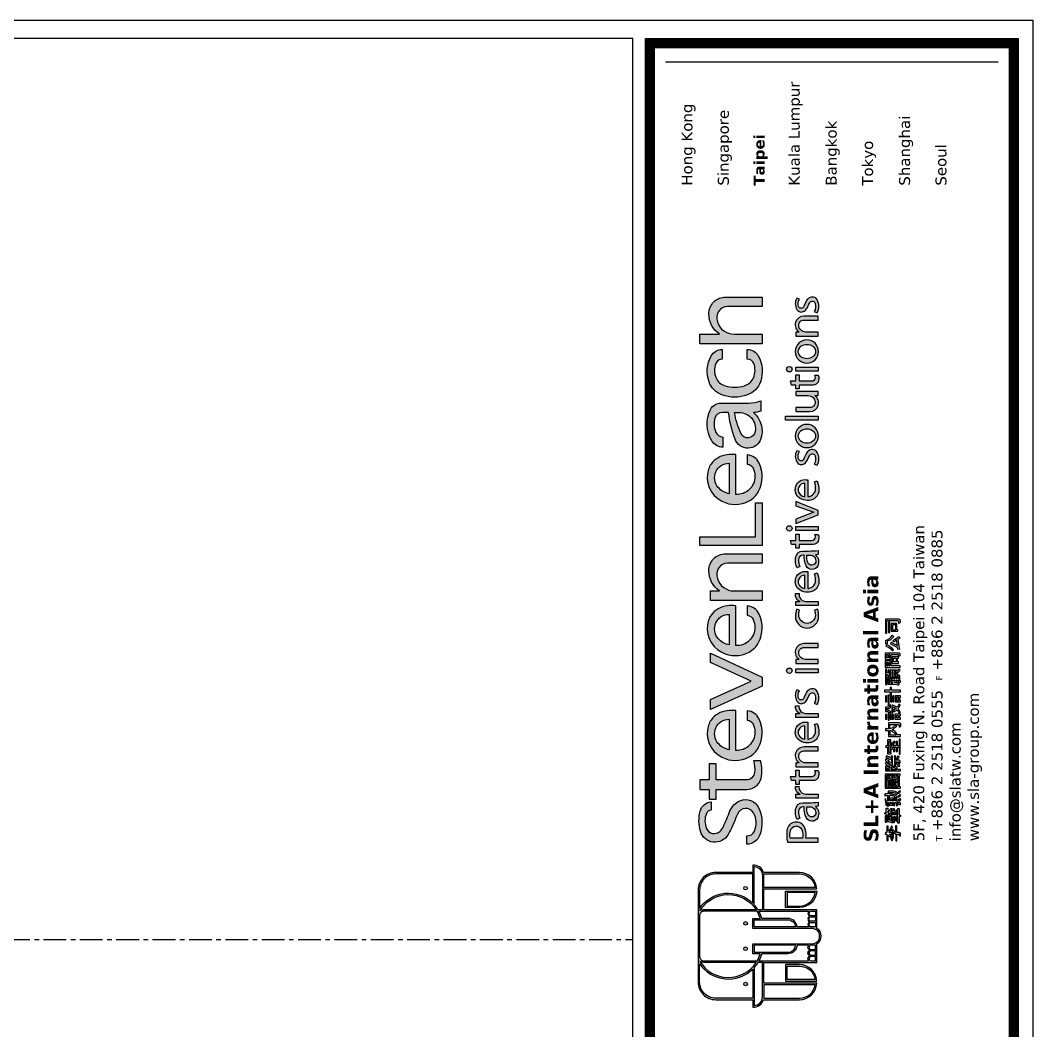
# Model space of a CAD drawing. Header units: millimetres. Extents: x 2201 to 372602, y -460 to 64535.
# Drawn here: x 262761 to 290602, y 28946 to 56740 of the extents above; entities that cross this region are included whole.
import ezdxf
from ezdxf.enums import TextEntityAlignment as Align

# ---------------------------------------------------------------- set-up
doc = ezdxf.new("R2010")
doc.units = ezdxf.units.MM
doc.linetypes.add('CAD TEMPLATE [橫]$0$CENTER', pattern=[2, 1.25, -0.25, 0.25, -0.25])
doc.layers.get('Defpoints').update_dxf_attribs({"color": 9})
doc.layers.add('TI-TXT', color=7, linetype='Continuous')
doc.styles.add('A3X$0$SLA-VERDANA', font='verdana.ttf')
doc.styles.add('A3X$0$SLA-VERDANA-BOLD', font='verdanab.ttf')

# ---------------------------------------------------------------- blocks, each defined once
blk = doc.blocks.new('A3X$0$SLA-Logo-Gray')
h = blk.add_hatch(color=256)
h.paths.add_polyline_path([(-18.59, 14.91), (-12.84, 14.91), (-12.84, 0.34, 0.395631), (-8.33, 5.16), (-8.33, 15.03, 0.351418), (-6.29, 17.98), (-8.33, 17.98), (-8.33, 28.15, 0.414214), (-13.15, 32.98), (-38.5, 32.98, 0.414214), (-43.33, 28.15), (-43.33, 17.98), (-45.36, 17.98, 0.351418), (-43.33, 15.03), (-43.33, 5.16, 0.395631), (-38.81, 0.34), (-38.81, 14.91), (-33.06, 14.91), (-33.06, 0.33), (-27.95, 0.33, 0.550787), (-23.7, 0.33), (-18.59, 0.33)])
h.paths.add_polyline_path([(-18.59, 31.4, 0.12064), (-18.86, 32.49, -0.555178), (-18.59, 17.02)], flags=16)
h.paths.add_polyline_path([(-19, 16.77, -0.058382), (-20.95, 15.93), (-20.95, 17.98), (-23.72, 17.98), (-23.72, 1.68, -1), (-27.93, 1.68), (-27.93, 17.98), (-30.7, 17.98), (-30.7, 15.93, -0.058382), (-32.65, 16.77), (-32.65, 31.4, -0.414214), (-31.48, 32.57), (-20.17, 32.57, -0.414214), (-19, 31.4)], flags=16)
h.paths.add_polyline_path([(-21.84, 19.94, -1), (-22.83, 19.94, -1)], flags=0)
h.paths.add_polyline_path([(-18.21, 32.57), (-13.15, 32.57, -0.414214), (-8.74, 28.15), (-8.74, 17.98), (-16.76, 17.98, 0.469367)], flags=16)
h.paths.add_polyline_path([(-17.19, 17.57), (-6.7, 17.57, -0.389886), (-9.15, 15.32), (-18.59, 15.32), (-18.59, 16.53, 0.045688)], flags=16)
h.paths.add_polyline_path([(-21.36, 17.57), (-21.36, 8.32, -0.389064), (-23.31, 6.19), (-23.31, 17.57)], flags=16)
h.paths.add_polyline_path([(-19, 16.3), (-19, 2.61, 0.405925), (-20.37, 2.41, 0.492929), (-21.94, 2.41, 0.405925), (-23.31, 2.61), (-23.31, 5.78, 0.393098), (-20.95, 8.32), (-20.95, 15.5, 0.055414)], flags=16)
h.paths.add_polyline_path([(-12.14, 19.94, -1), (-13.13, 19.94, -1)], flags=0)
h.paths.add_polyline_path([(-12.43, 14.91), (-8.74, 14.91), (-8.74, 5.16, -0.367104), (-12.43, 0.8)], flags=16)
h.paths.add_polyline_path([(-29.81, 19.94, -1), (-28.82, 19.94, -1)], flags=0)
h.paths.add_polyline_path([(-28.34, 17.57), (-28.34, 6.19, -0.389064), (-30.29, 8.32), (-30.29, 17.57)], flags=16)
h.paths.add_polyline_path([(-30.7, 15.5), (-30.7, 8.32, 0.393098), (-28.34, 5.78), (-28.34, 2.61, 0.405925), (-29.71, 2.41, 0.492929), (-31.28, 2.41, 0.405925), (-32.65, 2.61), (-32.65, 16.3, 0.055414)], flags=16)
h.paths.add_polyline_path([(-33.06, 17.02, -0.555178), (-32.79, 32.49, 0.12064), (-33.06, 31.4)], flags=16)
h.paths.add_polyline_path([(-33.06, 16.53), (-33.06, 15.32), (-42.51, 15.32, -0.389886), (-44.95, 17.57), (-34.46, 17.57, 0.045688)], flags=16)
h.paths.add_polyline_path([(-34.89, 17.98, -0.469367), (-33.44, 32.57), (-38.5, 32.57, 0.414214), (-42.92, 28.15), (-42.92, 17.98)], flags=17)
h.paths.add_polyline_path([(-19, 1.94), (-19, 0.74), (-20.22, 0.74), (-20.22, 1.94, -0.869871)], flags=16)
h.paths.add_polyline_path([(-20.54, 1.94), (-20.54, 0.74), (-21.77, 0.74), (-21.77, 1.94, -0.869871)], flags=16)
h.paths.add_polyline_path([(-22.09, 1.94), (-22.09, 0.74), (-23.31, 0.74), (-23.31, 1.94, -0.869871)], flags=16)
h.paths.add_polyline_path([(-39.51, 19.94, -1), (-38.52, 19.94, -1)], flags=16)
h.paths.add_polyline_path([(-28.34, 1.94), (-28.34, 0.74), (-29.56, 0.74), (-29.56, 1.94, -0.869871)], flags=16)
h.paths.add_polyline_path([(-39.22, 14.91), (-39.22, 0.8, -0.367104), (-42.92, 5.16), (-42.92, 14.91)], flags=16)
h.paths.add_polyline_path([(-29.89, 1.94), (-29.89, 0.74), (-31.11, 0.74), (-31.11, 1.94, -0.869871)], flags=16)
h.paths.add_polyline_path([(-31.43, 1.94), (-31.43, 0.74), (-32.65, 0.74), (-32.65, 1.94, -0.869871)], flags=16)
h.paths.add_polyline_path([(-38.19, 8.96), (-38.19, 0.34, 0.395631), (-33.68, 5.16), (-33.68, 8.96)], flags=17)
h.paths.add_polyline_path([(-34.09, 8.55), (-34.09, 5.16, -0.367104), (-37.78, 0.8), (-37.78, 8.55)], flags=16)
h.paths.add_polyline_path([(-17.97, 8.96), (-17.97, 5.16, 0.395631), (-13.46, 0.34), (-13.46, 8.96)], flags=17)
h.paths.add_polyline_path([(-13.87, 8.55), (-13.87, 0.8, -0.367104), (-17.56, 5.16), (-17.56, 8.55)], flags=16)
h.paths.add_polyline_path([(8.07, 17.75, -0.229317), (3.04, 17.51, -0.317025), (1.75, 19.61), (-0.55, 19.61, 0.319355), (1.98, 16.01, 0.190351), (9.32, 16.27, 0.413492), (11.37, 21.5, 0.196172), (8.58, 24.23, -0.009245), (4.31, 26.05, -0.093781), (3.02, 26.95, -0.52925), (3.78, 30.69, -0.199168), (7.88, 30.71, -0.292278), (8.77, 29.44), (11.07, 29.44, 0.322136), (8.52, 32.44, 0.13096), (2.99, 32.34, 0.667244), (2.11, 24.76, 0.025537), (5.28, 23.19, 0.005213), (7.74, 22.16, -0.619452)])
h.paths.add_polyline_path([(19.23, 17.46, 0.107242), (22.36, 17.79), (22.36, 15.85, -0.134019), (17.55, 15.7, -0.346776), (14.51, 19.56), (14.51, 28.05), (11.82, 28.05), (11.82, 29.99), (14.51, 29.99), (14.51, 32.53), (17.11, 32.53), (17.11, 29.99), (21.59, 29.99), (21.59, 28.05), (17.11, 28.05), (17.11, 19.83, 0.382838)])
h.paths.add_polyline_path([(30.22, 17.38, 0.108442), (32.43, 17.86, 0.267359), (33.57, 19.47), (36.11, 19.47, -0.270603), (33.87, 16.2, -0.234925), (26.09, 16.36, -0.1505), (23.43, 18.99, -0.247172), (23.37, 26.48, -0.366792), (32.22, 30.12, -0.076215), (33.57, 29.44, -0.214666), (36.17, 25.03, -0.049537), (36.19, 22.62), (25.22, 22.62, 0.427931)])
h.paths.add_polyline_path([(25.41, 24.42, -0.164232), (27.15, 27.47, -0.651993), (33.8, 24.42)], flags=16)
h.paths.add_polyline_path([(42.95, 15.36), (45.43, 15.36), (52.03, 29.62), (49.45, 29.62), (44.28, 18.44), (39.26, 29.62), (36.52, 29.62)])
h.paths.add_polyline_path([(59.06, 17.38, 0.108442), (61.27, 17.86, 0.267359), (62.41, 19.47), (64.96, 19.47, -0.270603), (62.72, 16.2, -0.234925), (54.93, 16.36, -0.1505), (52.27, 18.99, -0.247172), (52.22, 26.48, -0.366792), (61.07, 30.12, -0.076215), (62.42, 29.44, -0.214666), (65.01, 25.03, -0.049537), (65.03, 22.62), (54.06, 22.62, 0.427931)])
h.paths.add_polyline_path([(54.25, 24.42, -0.164232), (55.99, 27.47, -0.651993), (62.65, 24.42)], flags=16)
h.paths.add_polyline_path([(66.47, 15.36), (69.09, 15.36), (69.09, 23.08, -0.328872), (72.5, 27.7, -0.225959), (75.47, 27.26, -0.250492), (76.71, 24.95), (76.71, 15.36), (79.33, 15.36), (79.33, 25.43, 0.414214), (74.72, 30.04, 0.242233), (69.09, 27.15), (69.09, 29.62), (66.47, 29.62)])
h.paths.add_polyline_path([(0, 0), (1.11, 0), (1.11, 3.4, 0.154414), (3.96, 3.66, 0.775344), (3.25, 8.56, 0.069353), (0, 8.46)])
h.paths.add_polyline_path([(1.11, 4.3), (1.11, 7.68, -0.104894), (3.2, 7.59, -0.714113), (3.44, 4.52, -0.159046)], flags=16)
h.paths.add_polyline_path([(10.84, 4.16, 0.379938), (9.02, 6.21, 0.141951), (6.24, 5.75), (6.57, 5.04, -0.12628), (8.46, 5.41, -0.39766), (9.73, 4.06), (9.73, 3.86, 0.129087), (6.76, 3.29, 0.625228), (6.74, 0.1, 0.34644), (9.78, 0.75), (9.87, 0), (10.98, 0, -0.026087), (10.84, 2.62)])
h.paths.add_polyline_path([(9.73, 3.14), (9.73, 2.22, -0.474727), (7.83, 0.67, -0.767138), (7.7, 2.85, -0.090565)], flags=16)
h.paths.add_polyline_path([(12.11, 0), (13.22, 0), (13.22, 3.35, -0.274355), (14.23, 5.06, -0.17613), (15.34, 5.22), (15.34, 6.24, 0.361758), (13.22, 4.95), (13.22, 6.15), (12.11, 6.15)])
h.paths.add_polyline_path([(16.93, 6.15), (15.9, 6.15), (15.9, 5.25), (16.93, 5.25), (16.93, 1.29, 0.297017), (17.75, 0.02, 0.200197), (19.67, -0.02), (19.67, 0.87, -0.083229), (19.03, 0.73, -0.424338), (18.04, 1.69), (18.04, 5.25), (19.78, 5.25), (19.78, 6.15), (18.04, 6.15), (18.04, 7.61), (16.93, 7.29)])
h.paths.add_polyline_path([(20.7, 0), (21.82, 0), (21.82, 3.45, -0.414214), (23.71, 5.34, -0.414214), (25.08, 3.97), (25.08, 0), (26.19, 0), (26.19, 3.9, 0.742799), (21.82, 5.22), (21.82, 6.15), (20.7, 6.15)])
h.paths.add_polyline_path([(27.58, 1.48, -0.278469), (28.14, 5.32, -0.22437), (30.16, 6.27, -0.041111), (30.8, 6.22, -0.362505), (33.02, 3.65, -0.024636), (32.97, 2.87), (28.34, 2.87, 0.074867), (28.57, 1.95, 0.250885), (30.06, 0.76, 0.145855), (32.41, 1), (32.68, 0.28, -0.096794), (30.14, -0.22, -0.001107), (30.13, -0.22, -0.30058)])
h.paths.add_polyline_path([(28.35, 3.65, -0.050911), (28.51, 4.27, -0.428909), (30.94, 5.34, -0.328634), (31.96, 3.65)], flags=16)
h.paths.add_polyline_path([(34.28, 0), (35.39, 0), (35.39, 3.35, -0.274355), (36.4, 5.06, -0.17613), (37.51, 5.22), (37.51, 6.24, 0.361758), (35.39, 4.95), (35.39, 6.15), (34.28, 6.15)])
h.paths.add_polyline_path([(40.9, 3.35), (39.9, 3.79, -0.046988), (39.42, 4.06, -0.625816), (39.62, 5.38, -0.21015), (41.65, 5.15), (41.91, 5.89, 0.261067), (38.81, 5.84, 0.43066), (38.33, 3.81, 0.131791), (39.2, 3.04), (40.27, 2.51, -0.038942), (40.7, 2.25, -0.625816), (40.45, 0.78, -0.21015), (38.2, 1.07), (37.9, 0.25, 0.261067), (41.42, 0.25, 0.43066), (41.97, 2.44, 0.148879)])
h.paths.add_polyline_path([(47.71, 6.15), (46.59, 6.15), (46.59, 0), (47.71, 0)])
h.paths.add_polyline_path([(49.14, 0), (50.26, 0), (50.26, 3.45, -0.414214), (52.15, 5.34, -0.414214), (53.52, 3.97), (53.52, 0), (54.63, 0), (54.63, 3.9, 0.742799), (50.26, 5.22), (50.26, 6.15), (49.14, 6.15)])
h.paths.add_polyline_path([(47.89, 7.91, 1), (46.41, 7.91, 1)])
h.paths.add_polyline_path([(62.47, 5.33, -0.074613), (63.81, 5.12), (64.07, 5.92, 0.078886), (62.09, 6.24, 1), (62.09, -0.15, 0.078886), (64.07, 0.16), (63.81, 0.96, -0.074613), (62.47, 0.76, -1)])
h.paths.add_polyline_path([(65.13, 0), (66.24, 0), (66.24, 3.35, -0.274355), (67.26, 5.06, -0.17613), (68.36, 5.22), (68.36, 6.24, 0.361758), (66.24, 4.95), (66.24, 6.15), (65.13, 6.15)])
h.paths.add_polyline_path([(69.02, 1.48, -0.278469), (69.58, 5.32, -0.22437), (71.61, 6.27, -0.041111), (72.24, 6.22, -0.362505), (74.46, 3.65, -0.024636), (74.41, 2.87), (69.78, 2.87, 0.074867), (70.01, 1.95, 0.250885), (71.5, 0.76, 0.145855), (73.85, 1), (74.12, 0.28, -0.096794), (71.58, -0.22, -0.001107), (71.57, -0.22, -0.30058)])
h.paths.add_polyline_path([(69.79, 3.65, -0.050911), (69.95, 4.27, -0.428909), (72.38, 5.34, -0.328634), (73.4, 3.65)], flags=16)
h.paths.add_polyline_path([(80.08, 2.62), (80.08, 4.16, 0.379938), (78.25, 6.21, 0.141951), (75.47, 5.75), (75.81, 5.04, -0.12628), (77.69, 5.41, -0.39766), (78.96, 4.06), (78.96, 3.86, 0.129087), (75.99, 3.29, 0.625228), (75.98, 0.1, 0.34644), (79.01, 0.75), (79.11, 0), (80.21, 0, -0.026087)])
h.paths.add_polyline_path([(78.96, 2.22, -0.474727), (77.06, 0.67, -0.767138), (76.93, 2.85, -0.090565), (78.96, 3.14)], flags=16)
h.paths.add_polyline_path([(81.89, 1.29, 0.297017), (82.72, 0.02, 0.200197), (84.64, -0.02), (84.64, 0.87, -0.083229), (83.99, 0.73, -0.424338), (83.01, 1.69), (83.01, 5.25), (84.74, 5.25), (84.74, 6.15), (83.01, 6.15), (83.01, 7.61), (81.89, 7.29), (81.89, 6.15), (80.87, 6.15), (80.87, 5.25), (81.89, 5.25)])
h.paths.add_polyline_path([(86.86, 6.15), (85.75, 6.15), (85.75, 0), (86.86, 0)])
h.paths.add_polyline_path([(87.05, 7.91, 1), (85.56, 7.91, 1)])
h.paths.add_polyline_path([(90.07, 0), (91.23, 0), (93.74, 6.15), (92.55, 6.15), (90.73, 1.18), (88.87, 6.15), (87.62, 6.15)])
h.paths.add_polyline_path([(94.28, 1.48, -0.278469), (94.84, 5.32, -0.22437), (96.87, 6.27, -0.041111), (97.5, 6.22, -0.362505), (99.72, 3.65, -0.024636), (99.67, 2.87), (95.04, 2.87, 0.074867), (95.27, 1.95, 0.250885), (96.76, 0.76, 0.145855), (99.11, 1), (99.38, 0.28, -0.096794), (96.85, -0.22, -0.001107), (96.83, -0.22, -0.30058)])
h.paths.add_polyline_path([(95.05, 3.65, -0.050911), (95.21, 4.27, -0.428909), (97.64, 5.34, -0.328634), (98.66, 3.65)], flags=16)
h.paths.add_polyline_path([(105.39, 5.38, -0.21015), (107.42, 5.15), (107.67, 5.89, 0.261067), (104.57, 5.84, 0.43066), (104.1, 3.81, 0.131791), (104.97, 3.04), (106.03, 2.51, -0.038942), (106.47, 2.25, -0.625816), (106.22, 0.78, -0.21015), (103.97, 1.07), (103.67, 0.25, 0.261067), (107.18, 0.25, 0.43066), (107.74, 2.44, 0.148879), (106.67, 3.35), (105.67, 3.79, -0.046988), (105.19, 4.06, -0.625816)])
h.paths.add_polyline_path([(111.71, -0.12, 1), (111.71, 6.27, 1)])
h.paths.add_polyline_path([(110.29, 4.72, -0.503457), (113.14, 4.72, -0.330268), (113.14, 1.43, -0.503457), (110.29, 1.43, -0.330268)], flags=16)
h.paths.add_polyline_path([(116.05, 0), (117.16, 0), (117.16, 8.99), (116.05, 8.99)])
h.paths.add_polyline_path([(118.45, 2.25, 0.742799), (122.82, 0.93), (122.82, 0), (123.93, 0), (123.93, 6.15), (122.82, 6.15), (122.82, 2.7, -0.414214), (120.93, 0.81, -0.414214), (119.56, 2.18), (119.56, 6.15), (118.45, 6.15)])
h.paths.add_polyline_path([(126.85, 5.25), (128.58, 5.25), (128.58, 6.15), (126.85, 6.15), (126.85, 7.61), (125.73, 7.29), (125.73, 6.15), (124.71, 6.15), (124.71, 5.25), (125.73, 5.25), (125.73, 1.29, 0.297017), (126.56, 0.02, 0.200197), (128.48, -0.02), (128.48, 0.87, -0.083229), (127.83, 0.73, -0.424338), (126.85, 1.69)])
h.paths.add_polyline_path([(129.52, 0), (130.64, 0), (130.64, 6.15), (129.52, 6.15)])
h.paths.add_polyline_path([(129.34, 7.91, 1), (130.82, 7.91, 1)])
h.paths.add_polyline_path([(134.95, -0.12, 1), (134.95, 6.27, 1)])
h.paths.add_polyline_path([(133.53, 4.72, -0.503457), (136.38, 4.72, -0.330268), (136.38, 1.43, -0.503457), (133.53, 1.43, -0.330268)], flags=16)
h.paths.add_polyline_path([(139.21, 0), (140.32, 0), (140.32, 3.45, -0.414214), (142.21, 5.34, -0.414214), (143.58, 3.97), (143.58, 0), (144.69, 0), (144.69, 3.9, 0.742799), (140.32, 5.22), (140.32, 6.15), (139.21, 6.15)])
h.paths.add_polyline_path([(149.69, 2.44, 0.148879), (148.63, 3.35), (147.62, 3.79, -0.046988), (147.15, 4.06, -0.625816), (147.34, 5.38, -0.21015), (149.38, 5.15), (149.63, 5.89, 0.261067), (146.53, 5.84, 0.43066), (146.06, 3.81, 0.131791), (146.92, 3.04), (147.99, 2.51, -0.038942), (148.42, 2.25, -0.625816), (148.18, 0.78, -0.21015), (145.92, 1.07), (145.63, 0.25, 0.261067), (149.14, 0.25, 0.43066)])
h = blk.add_hatch(color=251)
h.paths.add_polyline_path([(83.96, 32.53), (81.6, 32.53), (81.6, 15.36), (93.37, 15.36), (93.37, 17.22), (83.96, 17.22)])
h.paths.add_polyline_path([(100.63, 17.38, 0.108442), (102.83, 17.86, 0.267359), (103.97, 19.47), (106.52, 19.47, -0.270603), (104.28, 16.2, -0.234925), (96.5, 16.36, -0.1505), (93.84, 18.99, -0.247172), (93.78, 26.48, -0.366792), (102.63, 30.12, -0.076215), (103.98, 29.44, -0.214666), (106.57, 25.03, -0.049537), (106.6, 22.62), (95.62, 22.62, 0.427931)])
h.paths.add_polyline_path([(95.82, 24.42, -0.164232), (97.56, 27.47, -0.651993), (104.21, 24.42)], flags=16)
h.paths.add_polyline_path([(116.61, 28.39, -0.335709), (118.18, 26.32), (118.18, 24.64, 0.053647), (110.85, 22.84, 0.721629), (111.04, 15.71, 0.292658), (118.18, 17.74, 0.08006), (118.57, 15.74), (121.39, 15.74, -0.087948), (120.78, 19.17), (120.78, 26.72, 0.288112), (118.98, 29.59, 0.249746), (110.42, 29.24, 0.252841), (108.6, 26.24), (111.43, 26.24, -0.286179), (112.83, 28.18, -0.166799)])
h.paths.add_polyline_path([(118.18, 22.99), (118.18, 21.69, -0.467525), (112.92, 17.3, -0.741099), (112.46, 21.25, -0.058222)], flags=16)
h.paths.add_polyline_path([(123.01, 26.43, 0.178152), (123.01, 19.43, 0.223326), (126.62, 15.86, 0.21385), (133.75, 16.45, 0.27337), (135.53, 19.47), (132.87, 19.47, -0.310252), (131.65, 17.69, -0.197777), (127.72, 17.79, -0.218679), (125.51, 20.26, -0.149122), (125.51, 25.59, -0.218679), (127.72, 28.07, -0.197777), (131.65, 28.16, -0.310252), (132.87, 26.39), (135.53, 26.39, 0.27337), (133.75, 29.41, 0.21385), (126.62, 29.99, 0.223326)])
h.paths.add_polyline_path([(139.71, 32.53), (137.09, 32.53), (137.09, 15.36), (139.71, 15.36), (139.71, 23.08, -0.328872), (143.11, 27.7, -0.225959), (146.09, 27.26, -0.250492), (147.32, 24.95), (147.32, 15.36), (149.94, 15.36), (149.94, 25.43, 0.414214), (145.33, 30.04, 0.242233), (139.71, 27.15)])
h = blk.add_hatch(color=256)
h.paths.add_polyline_path([(-38.52, 19.94, 1), (-39.51, 19.94, 1)])
h.paths.add_polyline_path([(-28.82, 19.94, 1), (-29.81, 19.94, 1)])
h.paths.add_polyline_path([(-22.83, 19.94, 1), (-21.84, 19.94, 1)])
h.paths.add_polyline_path([(-13.13, 19.94, 1), (-12.14, 19.94, 1)])
at = {"color": 0, "linetype": 'ByBlock'}
for points in [[(-27.95, 0.33, 0.550787), (-23.7, 0.33), (-18.59, 0.33), (-18.59, 14.91), (-12.84, 14.91), (-12.84, 0.34, 0.395631), (-8.33, 5.16), (-8.33, 15.03, 0.351418), (-6.29, 17.98), (-8.33, 17.98), (-8.33, 28.15, 0.414214), (-13.15, 32.98), (-38.5, 32.98, 0.414214), (-43.33, 28.15), (-43.33, 17.98), (-45.36, 17.98, 0.351418), (-43.33, 15.03), (-43.33, 5.16, 0.395631), (-38.81, 0.34), (-38.81, 14.91), (-33.06, 14.91), (-33.06, 0.33)], [(-42.92, 17.98), (-42.92, 28.15, -0.414214), (-38.5, 32.57), (-33.44, 32.57, 0.469367), (-34.89, 17.98)], [(-32.79, 32.49, 0.555178), (-33.06, 17.02), (-33.06, 31.4, -0.12064)], [(-27.93, 17.98), (-27.93, 1.68, 1), (-23.72, 1.68), (-23.72, 17.98), (-20.95, 17.98), (-20.95, 15.93, 0.058382), (-19, 16.77), (-19, 31.4, 0.414214), (-20.17, 32.57), (-31.48, 32.57, 0.414214), (-32.65, 31.4), (-32.65, 16.77, 0.058382), (-30.7, 15.93), (-30.7, 17.98)], [(-18.86, 32.49, -0.555178), (-18.59, 17.02), (-18.59, 31.4, 0.12064)], [(-8.74, 17.98), (-8.74, 28.15, 0.414214), (-13.15, 32.57), (-18.21, 32.57, -0.469367), (-16.76, 17.98)], [(-34.46, 17.57), (-44.95, 17.57, 0.389886), (-42.51, 15.32), (-33.06, 15.32), (-33.06, 16.53, -0.045688)], [(-28.34, 17.57), (-30.29, 17.57), (-30.29, 8.32, 0.389064), (-28.34, 6.19)], [(-23.31, 17.57), (-21.36, 17.57), (-21.36, 8.32, -0.389064), (-23.31, 6.19)], [(-17.19, 17.57), (-6.7, 17.57, -0.389886), (-9.15, 15.32), (-18.59, 15.32), (-18.59, 16.53, 0.045688)], [(-39.22, 14.91), (-42.92, 14.91), (-42.92, 5.16, 0.367104), (-39.22, 0.8)], [(-31.28, 2.41, -0.492929), (-29.71, 2.41, -0.405925), (-28.34, 2.61), (-28.34, 5.78, -0.393098), (-30.7, 8.32), (-30.7, 15.5, -0.055414), (-32.65, 16.3), (-32.65, 2.61, -0.405925)], [(-20.37, 2.41, 0.492929), (-21.94, 2.41, 0.405925), (-23.31, 2.61), (-23.31, 5.78, 0.393098), (-20.95, 8.32), (-20.95, 15.5, 0.055414), (-19, 16.3), (-19, 2.61, 0.405925)], [(-12.43, 14.91), (-8.74, 14.91), (-8.74, 5.16, -0.367104), (-12.43, 0.8)], [(-33.68, 8.96), (-38.19, 8.96), (-38.19, 0.34, 0.395631), (-33.68, 5.16)], [(-34.09, 8.55), (-34.09, 5.16, -0.367104), (-37.78, 0.8), (-37.78, 8.55)], [(-17.97, 8.96), (-13.46, 8.96), (-13.46, 0.34, -0.395631), (-17.97, 5.16)], [(-17.56, 8.55), (-17.56, 5.16, 0.367104), (-13.87, 0.8), (-13.87, 8.55)], [(-31.43, 1.94, 0.869871), (-32.65, 1.94), (-32.65, 0.74), (-31.43, 0.74)], [(-29.89, 1.94, 0.869871), (-31.11, 1.94), (-31.11, 0.74), (-29.89, 0.74)], [(-28.34, 1.94, 0.869871), (-29.56, 1.94), (-29.56, 0.74), (-28.34, 0.74)], [(-23.31, 1.94, -0.869871), (-22.09, 1.94), (-22.09, 0.74), (-23.31, 0.74)], [(-21.77, 1.94, -0.869871), (-20.54, 1.94), (-20.54, 0.74), (-21.77, 0.74)], [(-20.22, 1.94, -0.869871), (-19, 1.94), (-19, 0.74), (-20.22, 0.74)]]:
    blk.add_lwpolyline(points, format="xyb", close=True, dxfattribs=at)
for points in [[(1.98, 16.01, -0.319355), (-0.55, 19.61), (1.75, 19.61, 0.317025), (3.04, 17.51, 0.229317), (8.07, 17.75, 0.619452), (7.74, 22.16, -0.005213), (5.28, 23.19, -0.025537), (2.11, 24.76, -0.667244), (2.99, 32.34, -0.13096), (8.52, 32.44, -0.322136), (11.07, 29.44), (8.77, 29.44, 0.292278), (7.88, 30.71, 0.199168), (3.78, 30.69, 0.52925), (3.02, 26.95, 0.093781), (4.31, 26.05, 0.009245), (8.58, 24.23, -0.196172), (11.37, 21.5, -0.413492), (9.32, 16.27, -0.190351)], [(22.36, 15.85), (22.36, 17.79, -0.107241), (19.23, 17.46, -0.382839), (17.11, 19.83), (17.11, 28.05), (21.59, 28.05), (21.59, 29.99), (17.11, 29.99), (17.11, 32.53), (14.51, 32.53), (14.51, 29.99), (11.82, 29.99), (11.82, 28.05), (14.51, 28.05), (14.51, 19.56, 0.346776), (17.55, 15.7, 0.134019)], [(30.22, 17.38, -0.427931), (25.22, 22.62), (36.19, 22.62, 0.049537), (36.17, 25.03, 0.214666), (33.57, 29.44, 0.076215), (32.22, 30.12, 0.366792), (23.37, 26.48, 0.247172), (23.43, 18.99, 0.1505), (26.09, 16.36, 0.234925), (33.87, 16.2, 0.270603), (36.11, 19.47), (33.57, 19.47, -0.267359), (32.43, 17.86, -0.108441)], [(25.41, 24.42, -0.164232), (27.15, 27.47, -0.651993), (33.8, 24.42)], [(52.27, 18.99, 0.1505), (54.93, 16.36, 0.234925), (62.72, 16.2, 0.270603), (64.96, 19.47), (62.41, 19.47, -0.267359), (61.27, 17.86, -0.108441), (59.06, 17.38, -0.427931), (54.06, 22.62), (65.03, 22.62, 0.049537), (65.01, 25.03, 0.214666), (62.42, 29.44, 0.076215), (61.07, 30.12, 0.366792), (52.22, 26.48, 0.247172)], [(54.25, 24.42, -0.164232), (55.99, 27.47, -0.651993), (62.65, 24.42)], [(66.47, 15.36), (66.47, 29.62), (69.09, 29.62), (69.09, 27.15, -0.242233), (74.72, 30.04, -0.414214), (79.33, 25.43), (79.33, 15.36), (76.71, 15.36), (76.71, 24.95, 0.250489), (75.47, 27.26, 0.225961), (72.5, 27.7, 0.328872), (69.09, 23.08), (69.09, 15.36)], [(1.11, 0), (1.11, 3.4, 0.154414), (3.96, 3.66, 0.775344), (3.25, 8.56, 0.069353), (0, 8.46), (0, 0)], [(1.11, 7.68, -0.104894), (3.2, 7.59, -0.714113), (3.44, 4.52, -0.159046), (1.11, 4.3)], [(9.02, 6.21, -0.37994), (10.84, 4.16), (10.84, 2.62, 0.026087), (10.98, 0), (9.87, 0), (9.78, 0.75, -0.34644), (6.74, 0.1, -0.625228), (6.76, 3.29, -0.129087), (9.73, 3.86), (9.73, 4.06, 0.39766), (8.46, 5.41, 0.12628), (6.57, 5.04), (6.24, 5.75, -0.141951)], [(13.22, 3.35), (13.22, 0), (12.11, 0), (12.11, 6.15), (13.22, 6.15), (13.22, 4.95, -0.361758), (15.34, 6.24), (15.34, 5.22, 0.176129), (14.23, 5.06, 0.274355)], [(16.93, 6.15), (16.93, 7.29), (18.04, 7.61), (18.04, 6.15), (19.78, 6.15), (19.78, 5.25), (18.04, 5.25), (18.04, 1.69, 0.424338), (19.03, 0.73, 0.083229), (19.67, 0.87), (19.67, -0.02, -0.200197), (17.75, 0.02, -0.297017), (16.93, 1.29), (16.93, 5.25), (15.9, 5.25), (15.9, 6.15)], [(26.19, 0), (26.19, 3.9, 0.742799), (21.82, 5.22), (21.82, 6.15), (20.7, 6.15), (20.7, 0), (21.82, 0), (21.82, 3.45, -0.414214), (23.71, 5.34, -0.414214), (25.08, 3.97), (25.08, 0)], [(28.57, 1.95, 0.250885), (30.06, 0.76, 0.145855), (32.41, 1), (32.68, 0.28, -0.096794), (30.14, -0.22, -0.001107), (30.13, -0.22, -0.30058), (27.58, 1.48, -0.278469), (28.14, 5.32, -0.22437), (30.16, 6.27, -0.041111), (30.8, 6.22, -0.362505), (33.02, 3.65, -0.024636), (32.97, 2.87), (28.34, 2.87, 0.074867)], [(35.39, 3.35), (35.39, 0), (34.28, 0), (34.28, 6.15), (35.39, 6.15), (35.39, 4.95, -0.361758), (37.51, 6.24), (37.51, 5.22, 0.176129), (36.4, 5.06, 0.274355)], [(41.42, 0.25, 0.43066), (41.97, 2.44, 0.148879), (40.9, 3.35), (39.9, 3.79, -0.046988), (39.42, 4.06, -0.625816), (39.62, 5.38, -0.21015), (41.65, 5.15), (41.91, 5.89, 0.261067), (38.81, 5.84, 0.43066), (38.33, 3.81, 0.131791), (39.2, 3.04), (40.27, 2.51, -0.038942), (40.7, 2.25, -0.625816), (40.45, 0.78, -0.21015), (38.2, 1.07), (37.9, 0.25, 0.261067)], [(54.63, 0), (54.63, 3.9, 0.742799), (50.26, 5.22), (50.26, 6.15), (49.14, 6.15), (49.14, 0), (50.26, 0), (50.26, 3.45, -0.414214), (52.15, 5.34, -0.414214), (53.52, 3.97), (53.52, 0)], [(62.09, -0.15, 0.078886), (64.07, 0.16), (63.81, 0.96, -0.074613), (62.47, 0.76, -1), (62.47, 5.33, -0.074613), (63.81, 5.12), (64.07, 5.92, 0.078886), (62.09, 6.24, 1)], [(66.24, 3.35), (66.24, 0), (65.13, 0), (65.13, 6.15), (66.24, 6.15), (66.24, 4.95, -0.361758), (68.36, 6.24), (68.36, 5.22, 0.176129), (67.26, 5.06, 0.274355)], [(70.01, 1.95, 0.250885), (71.5, 0.76, 0.145855), (73.85, 1), (74.12, 0.28, -0.096794), (71.58, -0.22, -0.001107), (71.57, -0.22, -0.30058), (69.02, 1.48, -0.278469), (69.58, 5.32, -0.22437), (71.61, 6.27, -0.041111), (72.24, 6.22, -0.362505), (74.46, 3.65, -0.024636), (74.41, 2.87), (69.78, 2.87, 0.074867)], [(78.25, 6.21, -0.37994), (80.08, 4.16), (80.08, 2.62, 0.026087), (80.21, 0), (79.11, 0), (79.01, 0.75, -0.34644), (75.98, 0.1, -0.625228), (75.99, 3.29, -0.129087), (78.96, 3.86), (78.96, 4.06, 0.39766), (77.69, 5.41, 0.12628), (75.81, 5.04), (75.47, 5.75, -0.141951)], [(81.89, 6.15), (81.89, 7.29), (83.01, 7.61), (83.01, 6.15), (84.74, 6.15), (84.74, 5.25), (83.01, 5.25), (83.01, 1.69, 0.424338), (83.99, 0.73, 0.083229), (84.64, 0.87), (84.64, -0.02, -0.200197), (82.72, 0.02, -0.297017), (81.89, 1.29), (81.89, 5.25), (80.87, 5.25), (80.87, 6.15)], [(95.27, 1.95, 0.250885), (96.76, 0.76, 0.145855), (99.11, 1), (99.38, 0.28, -0.096794), (96.85, -0.22, -0.001107), (96.83, -0.22, -0.30058), (94.28, 1.48, -0.278469), (94.84, 5.32, -0.22437), (96.87, 6.27, -0.041111), (97.5, 6.22, -0.362505), (99.72, 3.65, -0.024636), (99.67, 2.87), (95.04, 2.87, 0.074867)], [(107.18, 0.25, 0.43066), (107.74, 2.44, 0.148879), (106.67, 3.35), (105.67, 3.79, -0.046988), (105.19, 4.06, -0.625816), (105.39, 5.38, -0.21015), (107.42, 5.15), (107.67, 5.89, 0.261067), (104.57, 5.84, 0.43066), (104.1, 3.81, 0.131791), (104.97, 3.04), (106.03, 2.51, -0.038942), (106.47, 2.25, -0.625816), (106.22, 0.78, -0.21015), (103.97, 1.07), (103.67, 0.25, 0.261067)], [(111.71, 6.27, 1), (111.71, -0.12, 1)], [(118.45, 6.15), (118.45, 2.25, 0.742799), (122.82, 0.93), (122.82, 0), (123.93, 0), (123.93, 6.15), (122.82, 6.15), (122.82, 2.7, -0.414214), (120.93, 0.81, -0.414214), (119.56, 2.18), (119.56, 6.15)], [(125.73, 6.15), (125.73, 7.29), (126.85, 7.61), (126.85, 6.15), (128.58, 6.15), (128.58, 5.25), (126.85, 5.25), (126.85, 1.69, 0.424338), (127.83, 0.73, 0.083229), (128.48, 0.87), (128.48, -0.02, -0.200197), (126.56, 0.02, -0.297017), (125.73, 1.29), (125.73, 5.25), (124.71, 5.25), (124.71, 6.15)], [(134.95, 6.27, 1), (134.95, -0.12, 1)], [(144.69, 0), (144.69, 3.9, 0.742799), (140.32, 5.22), (140.32, 6.15), (139.21, 6.15), (139.21, 0), (140.32, 0), (140.32, 3.45, -0.414214), (142.21, 5.34, -0.414214), (143.58, 3.97), (143.58, 0)], [(149.14, 0.25, 0.43066), (149.69, 2.44, 0.148879), (148.63, 3.35), (147.62, 3.79, -0.046988), (147.15, 4.06, -0.625816), (147.34, 5.38, -0.21015), (149.38, 5.15), (149.63, 5.89, 0.261067), (146.53, 5.84, 0.43066), (146.06, 3.81, 0.131791), (146.92, 3.04), (147.99, 2.51, -0.038942), (148.42, 2.25, -0.625816), (148.18, 0.78, -0.21015), (145.92, 1.07), (145.63, 0.25, 0.261067)], [(9.73, 2.22, -0.474727), (7.83, 0.67, -0.767138), (7.7, 2.85, -0.090565), (9.73, 3.14)], [(28.51, 4.27, 0.050911), (28.35, 3.65), (31.96, 3.65, 0.328634), (30.94, 5.34, 0.428909)], [(69.95, 4.27, 0.050911), (69.79, 3.65), (73.4, 3.65, 0.328634), (72.38, 5.34, 0.428909)], [(78.96, 2.22, -0.474727), (77.06, 0.67, -0.767138), (76.93, 2.85, -0.090565), (78.96, 3.14)], [(95.21, 4.27, 0.050911), (95.05, 3.65), (98.66, 3.65, 0.328634), (97.64, 5.34, 0.428909)], [(113.14, 1.43, -0.503457), (110.29, 1.43, -0.330268), (110.29, 4.72, -0.503457), (113.14, 4.72, -0.330268)], [(136.38, 1.43, -0.503457), (133.53, 1.43, -0.330268), (133.53, 4.72, -0.503457), (136.38, 4.72, -0.330268)]]:
    blk.add_lwpolyline(points, format="xyb", close=True)
at = {"color": 251}
blk.add_lwpolyline([(81.6, 15.36), (81.6, 32.53), (83.96, 32.53), (83.96, 17.22), (93.37, 17.22), (93.37, 15.36)], close=True, dxfattribs=at)
for points in [[(137.09, 15.36), (137.09, 32.53), (139.71, 32.53), (139.71, 27.15, -0.242233), (145.33, 30.04, -0.414214), (149.94, 25.43), (149.94, 15.36), (147.32, 15.36), (147.32, 24.95, 0.250489), (146.09, 27.26, 0.225961), (143.11, 27.7, 0.328872), (139.71, 23.08), (139.71, 15.36)], [(93.84, 18.99, 0.1505), (96.5, 16.36, 0.234925), (104.28, 16.2, 0.270603), (106.52, 19.47), (103.97, 19.47, -0.267359), (102.83, 17.86, -0.108441), (100.63, 17.38, -0.427931), (95.62, 22.62), (106.6, 22.62, 0.049537), (106.57, 25.03, 0.214666), (103.98, 29.44, 0.076215), (102.63, 30.12, 0.366792), (93.78, 26.48, 0.247172)], [(95.82, 24.42, -0.164232), (97.56, 27.47, -0.651993), (104.21, 24.42)], [(110.85, 22.84, -0.053647), (118.18, 24.64), (118.18, 26.32, 0.335709), (116.61, 28.39, 0.166799), (112.83, 28.18, 0.286179), (111.43, 26.24), (108.6, 26.24, -0.252841), (110.42, 29.24, -0.249746), (118.98, 29.59, -0.288112), (120.78, 26.72), (120.78, 19.17, 0.087948), (121.39, 15.74), (118.57, 15.74, -0.08006), (118.18, 17.74, -0.292658), (111.04, 15.71, -0.721629)], [(123.01, 26.43, -0.223326), (126.62, 29.99, -0.21385), (133.75, 29.41, -0.27337), (135.53, 26.39), (132.87, 26.39, 0.310252), (131.65, 28.16, 0.197777), (127.72, 28.07, 0.218679), (125.51, 25.59, 0.149122), (125.51, 20.26, 0.218679), (127.72, 17.79, 0.197777), (131.65, 17.69, 0.310252), (132.87, 19.47), (135.53, 19.47, -0.27337), (133.75, 16.45, -0.21385), (126.62, 15.86, -0.223326), (123.01, 19.43, -0.178152)], [(112.46, 21.25, -0.058222), (118.18, 22.99), (118.18, 21.69, -0.467525), (112.92, 17.3, -0.741099)]]:
    blk.add_lwpolyline(points, format="xyb", close=True, dxfattribs=at)
for points in [[(36.52, 29.62), (39.26, 29.62), (44.28, 18.44), (49.45, 29.62), (52.03, 29.62), (45.43, 15.36), (42.95, 15.36)], [(117.16, 8.99), (117.16, 0), (116.05, 0), (116.05, 8.99)], [(47.71, 6.15), (47.71, 0), (46.59, 0), (46.59, 6.15)], [(86.86, 6.15), (86.86, 0), (85.75, 0), (85.75, 6.15)], [(90.07, 0), (91.23, 0), (93.74, 6.15), (92.55, 6.15), (90.73, 1.18), (88.87, 6.15), (87.62, 6.15)], [(130.64, 6.15), (130.64, 0), (129.52, 0), (129.52, 6.15)]]:
    blk.add_lwpolyline(points, close=True)
at = {"color": 0, "linetype": 'ByBlock'}
for centre in [(-39.01, 19.94), (-29.32, 19.94), (-22.34, 19.94), (-12.64, 19.94)]:
    blk.add_circle(centre, 0.493, dxfattribs=at)
for centre in [(47.15, 7.91), (86.31, 7.91), (130.08, 7.91)]:
    blk.add_circle(centre, 0.743)
blk = doc.blocks.new('CAD TEMPLATE [橫]$0$圖框BLOCK')
for p, q in [((162100, -2300), (143800, -2300)), ((156067, -42730), (156126, -42730)), ((156067, -42936), (156067, -42730)), ((156111, -42788), (156111, -42936)), ((156319, -42788), (156111, -42788)), ((156176, -42641), (156126, -42639)), ((156126, -42730), (156126, -42639)), ((156225, -42646), (156176, -42641)), ((156225, -42646), (156275, -42655)), ((156317, -42667), (156275, -42655)), ((156359, -42684), (156317, -42667)), ((156319, -42936), (156319, -42788)), ((156398, -42704), (156359, -42684)), ((156364, -42774), (156364, -42936)), ((156423, -42774), (156364, -42774)), ((156433, -42730), (156398, -42704)), ((156423, -42936), (156423, -42774)), ((156433, -42730), (156468, -42759)), ((156490, -42781), (156452, -42774)), ((156452, -42774), (156468, -42936)), ((156468, -42759), (156490, -42781)), ((156111, -42936), (156067, -42936)), ((156364, -42936), (156319, -42936)), ((156468, -42936), (156423, -42936))]:
    blk.add_line(p, q)
at = {"color": 8, "linetype": 'CAD TEMPLATE [橫]$0$CENTER', "ltscale": 1000}
blk.add_line((1600, -50563), (142000, -50563), dxfattribs=at)
for points in [[(142000, -1000), (1600, -1000), (1600, -113400), (142000, -113400)], [(142700, -113400), (142700, -1000), (163200, -1000), (163200, -113400)], [(143200, -112900), (143200, -1500), (162700, -1500), (162700, -112900)], [(155903, -33711), (155978, -33711), (155978, -33027), (156497, -33027), (156557, -33027), (156573, -33029), (156588, -33034), (156601, -33043), (156611, -33055), (156616, -33072), (156616, -33087), (156616, -33162), (156631, -33177), (156653, -33158), (156678, -33143), (156705, -33131), (156720, -33117), (156720, -33027), (156713, -33006), (156701, -32987), (156686, -32970), (156667, -32956), (156647, -32946), (156624, -32940), (156601, -32938), (155903, -32938)], [(156140, -33117), (156067, -33117), (156067, -33681), (156096, -33681), (156140, -33681)], [(156364, -33607), (156587, -33607), (156587, -33532), (156527, -33532), (156527, -33414), (156527, -33191), (156438, -33191), (156215, -33191), (156215, -33384), (156215, -33607)], [(156334, -33532), (156468, -33532), (156468, -33488), (156468, -33266), (156290, -33266), (156290, -33310), (156290, -33532)], [(156315, -33881), (156334, -33904), (156334, -33920), (156248, -34011), (156155, -34097), (156100, -34119), (156045, -34144), (155992, -34172), (155992, -34305), (155918, -34305), (155918, -34097), (155984, -34077), (156049, -34052), (156111, -34024), (156157, -33979), (156200, -33932), (156239, -33883), (156275, -33831), (156290, -33831), (156300, -33857)], [(156691, -33979), (156691, -33993), (156661, -34007), (156631, -34024), (156609, -34029), (156587, -34038), (156661, -34558), (156677, -34563), (156691, -34573), (156691, -34587), (156677, -34597), (156661, -34602), (156572, -34618), (156557, -34498), (156334, -34387), (156200, -34321), (156186, -34305), (156215, -34232), (156230, -34217), (156244, -34217), (156260, -34246), (156483, -34357), (156557, -34394), (156512, -34082), (156475, -34107), (156440, -34137), (156408, -34167), (156379, -34201), (156364, -34201), (156319, -34142), (156319, -34128), (156367, -34082), (156418, -34039), (156471, -34001), (156527, -33965), (156586, -33932), (156645, -33904), (156661, -33904)], [(156334, -34618), (156313, -34590), (156287, -34564), (156260, -34543), (156209, -34500), (156154, -34460), (156097, -34425), (156039, -34393), (155978, -34365), (155947, -34365), (155918, -34439), (156082, -34514), (156135, -34549), (156186, -34587), (156239, -34638), (156290, -34691), (156334, -34633)], [(156215, -35167), (156215, -35108), (156215, -34885), (156364, -34885), (156587, -34885), (156616, -34915), (156601, -34988), (156616, -34988), (156631, -34988), (156691, -34959), (156705, -34944), (156705, -34855), (156696, -34839), (156683, -34825), (156668, -34816), (156649, -34811), (156631, -34811), (155889, -34811), (155889, -34944), (155889, -35167), (155992, -35167)], [(156022, -34885), (156022, -35078), (155963, -35078), (155963, -34885)], [(156082, -35078), (156140, -35078), (156140, -34885), (156082, -34885)], [(156393, -35389), (156616, -35389), (156616, -35301), (156557, -35301), (156557, -35092), (156616, -35092), (156616, -35019), (156497, -35019), (156275, -35019), (156275, -35167), (156275, -35389)], [(155889, -35241), (155889, -35375), (155889, -35598), (156705, -35598), (156705, -35509), (156215, -35509), (156215, -35464), (156215, -35241), (156111, -35241)], [(156022, -35509), (156022, -35331), (155963, -35331), (155963, -35509)], [(156140, -35509), (156140, -35331), (156082, -35331), (156082, -35509)], [(156483, -35301), (156348, -35301), (156348, -35092), (156483, -35092)], [(156541, -35850), (156572, -35881), (156609, -35855), (156644, -35826), (156676, -35796), (156705, -35761), (156645, -35702), (156625, -35733), (156601, -35761), (156573, -35785), (156541, -35806), (156541, -35746), (156051, -35746), (156051, -35910), (155978, -35895), (155978, -35717), (155903, -35717), (155903, -35925), (155903, -36147), (155978, -36147), (155978, -35985), (155998, -35986), (156017, -35991), (156036, -36001), (156051, -36014), (156051, -36118), (156541, -36118), (156541, -36043), (156557, -36043), (156587, -36065), (156616, -36089), (156661, -36147), (156705, -36089), (156680, -36058), (156650, -36030), (156620, -36006), (156587, -35985), (156587, -35969), (156572, -35969), (156557, -35969), (156541, -35999), (156541, -35836)], [(155903, -36548), (155978, -36548), (155978, -36386), (155978, -36162), (155903, -36162), (155903, -36326)], [(156527, -36207), (156468, -36207), (156468, -36162), (156408, -36162), (156408, -36207), (156348, -36207), (156348, -36147), (156290, -36147), (156290, -36222), (156244, -36207), (156244, -36193), (156230, -36193), (156215, -36193), (156200, -36237), (156186, -36237), (156186, -36178), (156022, -36178), (156022, -36296), (156022, -36519), (156171, -36519), (156235, -36513), (156299, -36513), (156364, -36519), (156512, -36548), (156572, -36555), (156631, -36563), (156645, -36548), (156645, -36519), (156645, -36490), (156595, -36480), (156541, -36475), (156393, -36445), (156423, -36415), (156497, -36415), (156720, -36415), (156720, -36341), (156691, -36341), (156691, -36162), (156631, -36162), (156631, -36207), (156587, -36207), (156587, -36162), (156527, -36162)], [(156126, -36043), (156186, -36043), (156186, -35821), (156126, -35821)], [(156260, -36043), (156319, -36043), (156319, -35821), (156260, -35821)], [(156393, -36043), (156468, -36043), (156468, -35821), (156393, -35821)], [(156155, -37128), (156230, -37128), (156230, -36949), (156720, -36949), (156720, -36860), (156230, -36860), (156230, -36697), (156155, -36697), (156155, -36860), (156140, -36860), (155918, -36860), (155912, -36852), (155903, -36846), (155889, -36846), (155865, -36850), (155843, -36860), (155843, -36949), (155933, -36949), (156155, -36949)], [(156126, -36459), (156126, -36251), (156082, -36251), (156082, -36459)], [(156186, -36266), (156213, -36268), (156239, -36274), (156266, -36283), (156290, -36296), (156290, -36355), (156244, -36341), (156215, -36341), (156200, -36371), (156186, -36355)], [(156275, -36430), (156238, -36414), (156200, -36400), (156186, -36400), (156186, -36445), (156304, -36445), (156290, -36437)], [(156408, -36296), (156348, -36296), (156348, -36341), (156408, -36341)], [(156468, -36341), (156527, -36341), (156527, -36296), (156468, -36296)], [(156631, -36296), (156587, -36296), (156587, -36341), (156631, -36341)], [(155963, -37485), (155963, -37396), (155963, -37173), (155903, -37173), (155903, -37262), (155903, -37485)], [(156096, -37529), (156096, -37350), (156096, -37128), (156037, -37128), (156037, -37306), (156037, -37529)], [(156244, -37485), (156244, -37396), (156244, -37173), (156171, -37173), (156171, -37262), (156171, -37485)], [(156304, -37485), (156364, -37485), (156364, -37396), (156364, -37173), (156304, -37173), (156304, -37262)], [(156512, -37500), (156735, -37500), (156735, -37425), (156691, -37425), (156691, -37232), (156735, -37232), (156735, -37157), (156661, -37157), (156438, -37157), (156438, -37277), (156438, -37500)], [(156616, -37425), (156616, -37232), (156512, -37232), (156512, -37425)], [(155978, -38019), (156013, -38026), (156048, -38035), (156082, -38050), (156105, -38065), (156125, -38085), (156140, -38108), (156140, -38123), (156200, -38079), (156200, -38064), (156200, -38050), (156186, -38035), (156154, -38008), (156120, -37985), (156083, -37967), (156044, -37955), (156003, -37947), (155963, -37946), (155963, -37856), (156111, -37856), (156131, -37847), (156148, -37834), (156162, -37816), (156171, -37797), (156171, -37678), (156171, -37661), (156166, -37646), (156155, -37633), (156128, -37619), (156097, -37609), (156067, -37603), (156051, -37603), (156037, -37678), (156082, -37678), (156111, -37722), (156082, -37782), (155903, -37782), (155903, -37797), (155903, -38019)], [(156631, -38108), (156631, -38123), (156691, -38094), (156705, -38079), (156705, -38064), (156601, -37871), (156639, -37809), (156675, -37744), (156705, -37678), (156705, -37663), (156673, -37644), (156645, -37618), (156631, -37618), (156631, -37633), (156615, -37680), (156595, -37726), (156570, -37771), (156541, -37811), (156498, -37781), (156452, -37753), (156304, -37678), (156275, -37678), (156244, -37693), (156244, -37707), (156244, -37871), (156244, -38094), (156304, -38094), (156304, -37990), (156304, -37767), (156357, -37795), (156408, -37826), (156447, -37847), (156483, -37871), (156436, -37905), (156386, -37936), (156334, -37960), (156364, -38035), (156412, -38014), (156458, -37990), (156501, -37962), (156541, -37930), (156570, -37971), (156595, -38015), (156615, -38061)], [(155978, -38406), (155978, -38183), (155903, -38183), (155903, -38227), (155903, -38451), (155978, -38451)], [(156051, -38495), (156111, -38495), (156111, -38361), (156111, -38139), (156051, -38139), (156051, -38272)], [(156230, -38406), (156230, -38183), (156155, -38183), (156155, -38227), (156155, -38451), (156230, -38451)], [(156275, -38451), (156348, -38451), (156348, -38406), (156348, -38183), (156275, -38183), (156275, -38227)], [(156497, -38451), (156720, -38451), (156720, -38376), (156676, -38376), (156676, -38243), (156720, -38243), (156720, -38168), (156645, -38168), (156423, -38168), (156423, -38227), (156423, -38451)], [(156601, -38243), (156601, -38376), (156497, -38376), (156497, -38243)], [(156468, -38748), (156616, -38748), (156661, -38792), (156645, -38881), (156661, -38896), (156735, -38852), (156749, -38837), (156749, -38733), (156746, -38715), (156738, -38698), (156727, -38684), (156713, -38672), (156696, -38664), (156680, -38659), (156661, -38658), (156067, -38658), (156067, -38762), (156067, -38985), (155947, -38985), (155933, -38970), (155918, -38970), (155909, -38976), (155903, -38985), (155903, -39074), (156067, -39074), (156067, -39178), (156067, -39402), (156735, -39402), (156735, -39311), (156720, -39311), (156497, -39311), (156496, -39297), (156497, -39283), (156503, -39270), (156515, -39259), (156527, -39253), (156527, -39238), (156492, -39192), (156452, -39149), (156409, -39110), (156364, -39074), (156275, -39030), (156334, -38985), (156400, -38933), (156465, -38879), (156527, -38821), (156527, -38807), (156512, -38807), (156488, -38780)], [(156140, -38970), (156140, -38748), (156230, -38748), (156452, -38748), (156412, -38801), (156367, -38851), (156319, -38896), (156277, -38923), (156233, -38947), (156188, -38969), (156140, -38985)], [(156468, -39311), (156442, -39273), (156414, -39237), (156383, -39204), (156348, -39173), (156310, -39145), (156271, -39122), (156229, -39102), (156186, -39085), (156140, -39074), (156140, -39089), (156140, -39311), (156244, -39311)], [(156022, -40352), (156215, -40352), (156215, -40277), (156082, -40277), (156082, -39654), (156200, -39654), (156200, -39579), (156007, -39579), (156007, -39699), (156007, -39921), (155947, -39921), (155918, -39921), (155903, -39996), (156007, -39996), (156007, -40129), (156007, -40352)], [(156557, -40233), (156557, -40218), (156557, -39996), (156645, -39996), (156645, -40144), (156645, -40367), (156705, -40367), (156705, -39550), (156645, -39550), (156645, -39699), (156645, -39921), (156557, -39921), (156557, -39907), (156557, -39683), (156483, -39683), (156483, -39699), (156483, -39921), (156379, -39921), (156364, -39772), (156438, -39714), (156393, -39654), (156347, -39690), (156305, -39728), (156266, -39771), (156230, -39817), (156260, -39876), (156304, -39817), (156319, -40040), (156215, -39965), (156215, -39936), (156215, -39714), (156155, -39714), (156155, -40218), (156215, -40218), (156215, -40055), (156334, -40115), (156334, -40233), (156408, -40218), (156423, -40218), (156423, -40204), (156417, -40187), (156408, -40173), (156393, -39996), (156483, -39996), (156483, -40011), (156483, -40233)], [(156126, -41079), (156140, -41050), (156155, -41021), (156140, -41006), (156157, -40983), (156177, -40963), (156200, -40946), (156219, -40969), (156234, -40993), (156244, -41021), (156275, -41035), (156304, -41006), (156304, -40975), (156275, -40917), (156290, -40917), (156290, -40827), (156290, -40605), (156230, -40605), (156230, -40649), (156230, -40871), (156187, -40840), (156140, -40813), (156075, -40774), (156007, -40738), (156060, -40710), (156111, -40678), (156174, -40639), (156234, -40595), (156290, -40545), (156304, -40530), (156304, -40516), (156290, -40501), (156275, -40470), (156244, -40470), (156219, -40503), (156188, -40534), (156155, -40560), (156098, -40525), (156039, -40496), (155978, -40470), (155947, -40485), (155947, -40634), (156007, -40634), (156007, -40560), (156053, -40579), (156096, -40605), (156029, -40634), (155959, -40658), (155889, -40678), (155918, -40753), (155947, -40738), (155947, -40842), (155933, -40842), (155918, -40827), (155889, -40902), (155947, -40931), (156002, -40972), (156051, -41016), (156096, -41066)], [(156452, -40798), (156601, -40798), (156631, -40813), (156631, -40871), (156645, -40887), (156691, -40871), (156705, -40827), (156705, -40753), (156696, -40737), (156683, -40723), (156668, -40714), (156649, -40709), (156631, -40709), (156452, -40709), (156452, -40694), (156452, -40470), (156393, -40470), (156393, -41006), (156452, -41006)], [(156562, -40517), (156601, -40470), (156661, -40530), (156600, -40596), (156541, -40664), (156497, -40619), (156527, -40567)], [(156720, -41288), (156720, -41214), (156691, -41214), (156468, -41214), (156512, -41184), (156541, -41154), (156541, -41133), (156536, -41114), (156526, -41095), (156513, -41078), (156497, -41066), (156461, -41054), (156423, -41050), (156371, -41048), (156319, -41050), (156267, -41076), (156218, -41105), (156171, -41139), (155947, -41021), (155903, -41050), (155903, -41066), (155903, -41288)], [(155963, -41214), (156140, -41214), (155963, -41124)], [(156007, -40871), (156007, -40813), (156067, -40842), (156046, -40857), (156031, -40878), (156022, -40902)], [(156111, -40871), (156155, -40902), (156131, -40930), (156111, -40961), (156067, -40931), (156087, -40899)], [(156219, -41190), (156200, -41214), (156423, -41214), (156452, -41214), (156459, -41199), (156460, -41182), (156456, -41166), (156449, -41152), (156438, -41139), (156409, -41130), (156379, -41125), (156348, -41125), (156318, -41130), (156290, -41139), (156263, -41153), (156239, -41170)], [(156720, -42238), (156720, -42165), (156676, -42165), (156676, -41555), (156705, -41555), (156705, -41481), (155889, -41481), (155889, -42238)], [(156366, -41646), (156408, -41675), (156452, -41629), (156393, -41615), (156393, -41600), (156438, -41555), (155963, -41555), (155963, -42165), (156601, -42165), (156601, -41555), (156468, -41555), (156541, -41615), (156541, -41635), (156536, -41656), (156527, -41675), (156492, -41706), (156452, -41733), (156488, -41766), (156520, -41802), (156548, -41841), (156572, -41882), (156557, -41897), (156527, -41941), (156512, -41941), (156463, -41851), (156408, -41764), (156339, -41783), (156268, -41797), (156197, -41805), (156126, -41808), (156126, -42030), (156126, -42120), (156067, -42120), (156067, -41897), (156067, -41808), (155978, -41808), (155992, -41748), (156022, -41748), (156067, -41733), (156067, -41660), (156035, -41680), (156007, -41704), (155978, -41660), (155996, -41637), (156017, -41616), (156040, -41599), (156067, -41585), (156067, -41571), (156126, -41571), (156126, -41733), (156186, -41736), (156244, -41733), (156290, -41722), (156334, -41704), (156215, -41644), (156244, -41600), (156275, -41600), (156322, -41621)], [(156186, -41868), (156186, -42090), (156364, -42090), (156364, -42061), (156364, -41837), (156186, -41837)], [(156304, -41912), (156244, -41912), (156244, -42016), (156304, -42016)], [(156512, -42120), (156512, -42105), (156499, -42089), (156483, -42076), (156452, -41868), (156393, -41837), (156423, -42120), (156483, -42120), (156497, -42122)], [(156541, -42743), (156541, -42714), (156504, -42683), (156465, -42655), (156423, -42631), (156379, -42610), (156327, -42592), (156275, -42580), (156201, -42563), (156126, -42551), (156126, -42477), (156275, -42477), (156334, -42481), (156393, -42491), (156414, -42496), (156435, -42506), (156452, -42519), (156468, -42535), (156468, -42580), (156483, -42595), (156527, -42580), (156557, -42551), (156557, -42521), (156536, -42490), (156512, -42462), (156489, -42448), (156464, -42438), (156438, -42431), (156365, -42413), (156290, -42402), (156275, -42402), (156051, -42402), (156051, -42551), (155918, -42551), (155889, -42551), (155843, -42639), (156051, -42639), (156051, -42730), (156007, -42730), (156007, -42952), (155947, -42952), (155918, -42848), (155889, -42832), (155858, -42848), (155877, -42891), (155893, -42935), (155903, -42982), (155918, -43189), (155978, -43160), (155963, -43027), (156007, -43027), (156007, -43233), (156067, -43233), (156067, -43027), (156111, -43027), (156111, -43175), (156334, -43175), (156334, -43027), (156364, -43027), (156364, -43189), (156423, -43189), (156423, -43027), (156483, -43027), (156497, -43219), (156572, -43204), (156572, -43175), (156527, -42788), (156500, -42783), (156510, -42770), (156524, -42755)], [(156200, -42936), (156155, -42936), (156155, -42863), (156200, -42863)], [(156290, -42863), (156290, -42936), (156244, -42936), (156244, -42863)], [(156691, -42373), (156587, -42477), (156601, -42551), (156638, -42520), (156676, -42491), (156697, -42474), (156720, -42462)], [(156601, -42743), (156630, -42721), (156661, -42699), (156735, -42655), (156705, -42580), (156645, -42639), (156587, -42684)], [(156631, -42952), (156749, -42878), (156720, -42803), (156645, -42863), (156623, -42875), (156601, -42892)], [(156735, -43725), (156735, -43798), (156645, -43798), (156645, -44022), (156645, -44170), (156587, -44170), (156587, -43947), (156587, -43798), (156541, -43798), (156541, -44022), (156541, -44081), (156497, -44081), (156497, -43858), (156497, -43798), (156468, -43798), (156468, -44022), (156468, -44037), (156408, -44037), (156408, -43813), (156379, -43813), (156379, -44037), (156379, -44155), (156334, -44155), (156334, -43933), (156334, -43813), (156304, -43813), (156304, -44037), (156244, -44037), (156244, -43813), (156244, -43798), (156200, -43829), (156186, -43813), (156176, -43764), (156163, -43714), (156147, -43666), (156126, -43621), (156091, -43652), (156051, -43680), (156096, -43709), (156051, -43769), (156015, -43736), (155975, -43707), (155933, -43680), (155889, -43662), (155843, -43650), (155889, -43590), (155903, -43581), (155918, -43576), (155933, -43576), (155935, -43584), (155933, -43590), (155947, -43605), (155947, -43383), (155947, -43337), (156022, -43337), (156022, -43442), (156053, -43454), (156082, -43472), (156126, -43516), (156147, -43475), (156164, -43430), (156177, -43384), (156186, -43337), (156200, -43337), (156244, -43368), (156244, -43397), (156225, -43459), (156200, -43519), (156171, -43576), (156199, -43628), (156224, -43683), (156244, -43739), (156244, -43516), (156244, -43486), (156334, -43486), (156334, -43353), (156379, -43353), (156379, -43486), (156468, -43486), (156468, -43709), (156497, -43709), (156497, -43486), (156497, -43442), (156541, -43442), (156541, -43665), (156541, -43709), (156587, -43709), (156587, -43486), (156587, -43353), (156645, -43353), (156645, -43576), (156645, -43725)], [(156200, -43027), (156200, -43100), (156155, -43100), (156155, -43027)], [(156244, -43100), (156290, -43100), (156290, -43027), (156244, -43027)], [(156749, -43085), (156705, -43071), (156631, -43011), (156601, -43100), (156638, -43126), (156678, -43145), (156720, -43160)], [(155889, -44110), (155963, -44110), (155963, -43991), (155963, -43769), (155889, -43769), (155889, -43887)], [(156228, -44133), (156260, -44155), (156275, -44155), (156290, -44110), (156290, -44081), (156247, -44052), (156202, -44028), (156155, -44006), (156155, -43798), (155992, -43798), (155992, -43858), (155992, -44081), (156082, -44081), (156120, -44088), (156157, -44099), (156194, -44114)], [(156022, -43516), (156022, -43621), (156045, -43604), (156065, -43584), (156082, -43561), (156054, -43537)], [(156096, -43991), (156096, -43873), (156051, -43873), (156051, -43991)], [(156304, -43576), (156334, -43576), (156334, -43709), (156304, -43709)], [(156379, -43576), (156408, -43576), (156408, -43709), (156379, -43709)]]:
    blk.add_lwpolyline(points, close=True)
at = {"const_width": 500}
blk.add_lwpolyline([(142950, -113150), (142950, -1250), (162950, -1250), (162950, -113150)], close=True, dxfattribs=at)
for points in [[(156572, -40871), (156573, -40865), (156572, -40871), (156631, -40931), (156676, -41006), (156631, -41066), (156591, -41011), (156546, -40961), (156497, -40917), (156527, -40857), (156541, -40855), (156557, -40857), (156572, -40857), (156573, -40865), (156572, -40857)], [(156645, -44809), (156647, -44801), (156645, -44809), (156645, -44883), (156662, -44872), (156681, -44866), (156701, -44864), (156720, -44868), (156720, -44853), (156720, -44749), (156718, -44735), (156711, -44721), (156701, -44708), (156690, -44699), (156676, -44693), (156661, -44691), (156527, -44691), (156527, -44541), (156527, -44319), (156452, -44319), (156452, -44452), (156452, -44675), (156319, -44527), (156308, -44527), (156298, -44533), (156290, -44541), (156273, -44555), (156260, -44571), (156260, -44735), (156260, -44957), (156224, -44904), (156186, -44853), (156150, -44815), (156111, -44779), (156244, -44779), (156244, -44691), (156082, -44691), (156215, -44556), (156290, -44407), (156290, -44392), (156265, -44364), (156244, -44334), (156230, -44334), (156202, -44395), (156171, -44453), (156135, -44510), (156095, -44565), (156051, -44616), (156051, -44556), (156051, -44334), (155978, -44334), (155978, -44467), (155978, -44691), (155933, -44691), (155903, -44691), (155889, -44779), (155978, -44779), (155978, -44897), (155978, -45121), (156051, -45121), (156051, -45046), (156051, -44824), (156082, -44849), (156110, -44878), (156134, -44909), (156155, -44943), (156191, -44999), (156220, -45059), (156244, -45121), (156260, -45121), (156304, -45076), (156304, -45061), (156291, -45015), (156275, -44972), (156334, -44972), (156334, -44868), (156334, -44645), (156408, -44735), (156408, -44764), (156468, -44764), (156468, -44913), (156468, -45136), (156527, -45136), (156527, -45001), (156527, -44779), (156551, -44773), (156577, -44773), (156601, -44779), (156616, -44777), (156631, -44779), (156645, -44793), (156647, -44801), (156645, -44793)]]:
    blk.add_lwpolyline(points)
at = {"layer": 'Defpoints', "ltscale": 1000}
blk.add_lwpolyline([(0, 0), (164000, 0), (164000, -114400), (0, -114400)], close=True, dxfattribs=at)
at = {"xscale": 200.0000000000077, "yscale": 200.0000000000077, "zscale": 200.0000000000077, "rotation": 90}
blk.add_blockref('A3X$0$SLA-Logo-Gray', (152195, -45214), dxfattribs=at)
for s, style, p in [('Kuala Lumpur', 'A3X$0$SLA-VERDANA', (150883, -9100)), ('Hong Kong', 'A3X$0$SLA-VERDANA', (144984, -9100)), ('Singapore', 'A3X$0$SLA-VERDANA', (146984, -9100)), ('Bangkok', 'A3X$0$SLA-VERDANA', (152916, -9100)), ('Shanghai', 'A3X$0$SLA-VERDANA', (156950, -9100)), ('Taipei', 'A3X$0$SLA-VERDANA-BOLD', (148950, -9100)), ('Tokyo', 'A3X$0$SLA-VERDANA', (154916, -9100)), ('Seoul', 'A3X$0$SLA-VERDANA', (158950, -9100))]:
    blk.add_text(s, height=600, rotation=90, dxfattribs=dict(style=style)).set_placement(p, align=Align.MIDDLE_LEFT)
at = {"style": 'A3X$0$SLA-VERDANA-BOLD'}
blk.add_text('SL+A International Asia', height=800, rotation=90, dxfattribs=at).set_placement((155506, -45214))
at = {"insert": (157434, -45164), "char_height": 600, "width": 18898.08, "attachment_point": 1, "rotation": 90, "style": 'A3X$0$SLA-VERDANA'}
blk.add_mtext('5F, 420 Fuxing N. Road Taipei 104 Taiwan\\P{\\H0.6x;T\\H1.6667x; +886 2 2518 0555  \\H0.6x;F\\H1.6667x; +886 2 2518 0885\\Pinfo@slatw.com\\Pwww.sla-group.com}', dxfattribs=at)

msp = doc.modelspace()

# ---------------------------------------------------------------- linework, layer by layer
at = {"layer": 'Defpoints', "ltscale": 1000}
msp.add_lwpolyline([(290602, -460), (208602, -460), (208602, 56740), (290602, 56740)], close=True, dxfattribs=at)

# ---------------------------------------------------------------- block references
at = {"layer": 'TI-TXT', "xscale": 0.4999999999999822, "yscale": 0.4999999999999822, "zscale": 0.4999999999999822}
msp.add_blockref('CAD TEMPLATE [橫]$0$圖框BLOCK', (208602, 56740), dxfattribs=at)

doc.saveas('drawing.dxf')
